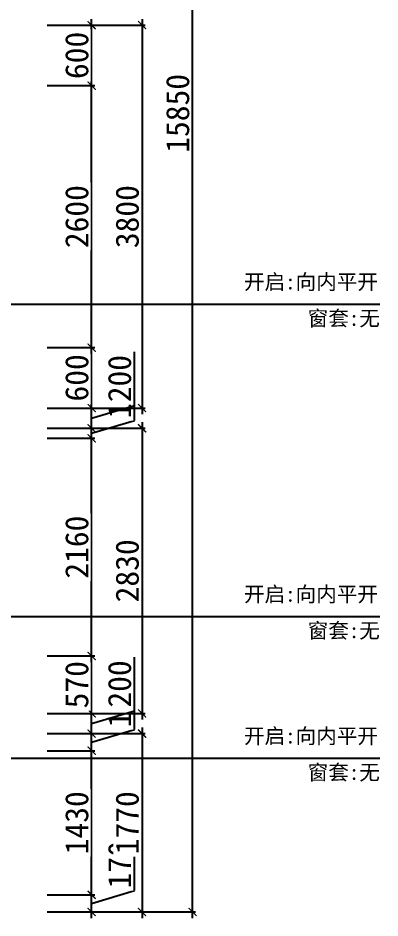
# Model space of a CAD drawing. Header units: millimetres. Extents: x -41640 to 3079702, y -5257903 to 68462.
# Drawn here: x -15811 to -12223, y 35547 to 44478 of the extents above; entities that cross this region are included whole.
import ezdxf

# ---------------------------------------------------------------- set-up
doc = ezdxf.new("R2010")
doc.units = ezdxf.units.MM
doc.header["$LTSCALE"] = 10
doc.layers.get('0').update_dxf_attribs({"color": 255})
doc.layers.get('Defpoints').update_dxf_attribs({"color": 255})
doc.layers.add('1平面布置图—窗标注（开启+窗套）', color=7, linetype='Continuous', lineweight=5)
doc.layers.add('WALL', color=255, linetype='Continuous')
doc.styles.get("Standard").update_dxf_attribs({"font": ''})
doc.styles.add('宋体', font='', dxfattribs={"height": 2.5})
doc.styles.add('邓林', font='simhei.ttf')
doc.styles.get('Standard').set_extended_font_data('SimSun')
doc.styles.get('宋体').set_extended_font_data('SimSun')
doc.dimstyles.get("Standard").update_dxf_attribs({"dimtxt": 0.18, "dimasz": 0.18, "dimexe": 0.18, "dimexo": 0.0625, "dimgap": 0.09, "dimtad": 0, "dimtih": 1, "dimtoh": 1, "dimdec": 4, "dimzin": 0, "dimdsep": 46, "dimtxsty": 'Standard', "dimcen": 0.09, "dimadec": 0, "dimazin": 0, "dimtfac": 1, "dimtdec": 4, "dimtofl": 0, "dimtmove": 0, "dimatfit": 3, "dimfxl": 1, "dimtolj": 1, "dimtzin": 0, "dimarcsym": 0})

# ---------------------------------------------------------------- blocks, each defined once
blk = doc.blocks.new('_ArchTick')
at = {"color": 0, "linetype": 'ByBlock', "const_width": 0.15}
blk.add_lwpolyline([(-0.5, -0.5), (0.5, 0.5)], dxfattribs=at)
blk = doc.blocks.new('*D523')
at = {"color": 8, "lineweight": -2}
for p, q in [((-14657.2, 35819.2), (-14657.2, 36330.2)), ((-15081.1, 35547), (-15081.1, 35837)), ((-15081.1, 35692), (-14657.2, 35819.2)), ((-15521.1, 35777), (-15051.1, 35777)), ((-15521.1, 35607), (-15051.1, 35607))]:
    blk.add_line(p, q, dxfattribs=at)
at = {"layer": 'Defpoints', "color": 0, "lineweight": 30}
for p in [(-15581.1, 35777, 0), (-15081.1, 35777), (-15581.1, 35607, 0)]:
    blk.add_point(p, dxfattribs=at)
at = {"color": 8, "lineweight": -2, "xscale": 80, "yscale": 80, "zscale": 80}
for p, rotation in [((-15081.1, 35777), 90), ((-15081.1, 35607), 270)]:
    blk.add_blockref('_ArchTick', p, dxfattribs=dict(at, rotation=rotation))
at = {"color": 45, "insert": (-14803.5, 36074.7), "char_height": 230, "attachment_point": 5, "rotation": 90, "style": '邓林', "bg_fill": 3, "box_fill_scale": 1.1, "bg_fill_color": 256, "bg_fill_true_color": 13158600, "bg_fill_transparency": 14621168}
blk.add_mtext('170', dxfattribs=at)
blk = doc.blocks.new('_Dot')
at = {"color": 0, "linetype": 'ByBlock', "lineweight": -2}
blk.add_line((-0.5, 0), (-1, 0), dxfattribs=at)
at = {"color": 0, "linetype": 'ByBlock', "const_width": 0.5}
blk.add_lwpolyline([(-0.25, 0, 1), (0.25, 0, 1)], format="xyb", close=True, dxfattribs=at)
blk = doc.blocks.new('DOT')
at = {"color": 0, "linetype": 'ByBlock'}
blk.add_line((-0.35, 0), (-1, 0), dxfattribs=at)
at = {"color": 0, "linetype": 'ByBlock', "const_width": 0.35}
blk.add_lwpolyline([(-0.175, 0, 1), (0.175, 0, 1)], format="xyb", close=True, dxfattribs=at)
blk = doc.blocks.new('*D524')
at = {"color": 8, "lineweight": -2}
for p, q in [((-15081.1, 35717), (-15081.1, 37267)), ((-15521.1, 37207), (-15051.1, 37207)), ((-15521.1, 35777), (-15051.1, 35777))]:
    blk.add_line(p, q, dxfattribs=at)
at = {"layer": 'Defpoints', "color": 0, "lineweight": 30}
for p in [(-15581.1, 37207, 0), (-15081.1, 37207), (-15581.1, 35777, 0)]:
    blk.add_point(p, dxfattribs=at)
at = {"color": 8, "lineweight": -2, "xscale": 80, "yscale": 80, "zscale": 80}
for p, rotation in [((-15081.1, 37207), 90), ((-15081.1, 35777), 270)]:
    blk.add_blockref('_ArchTick', p, dxfattribs=dict(at, rotation=rotation))
at = {"color": 45, "insert": (-15227.4, 36492), "char_height": 230, "attachment_point": 5, "rotation": 90, "style": '邓林', "bg_fill": 3, "box_fill_scale": 1.1, "bg_fill_color": 256, "bg_fill_true_color": 13158600, "bg_fill_transparency": 5540068}
blk.add_mtext('1430', dxfattribs=at)
blk = doc.blocks.new('*D525')
at = {"color": 8, "lineweight": -2}
for p, q in [((-14657.2, 37419.2), (-14657.2, 37930.2)), ((-15081.1, 37147), (-15081.1, 37437)), ((-15521.1, 37377), (-15051.1, 37377)), ((-15081.1, 37292), (-14657.2, 37419.2)), ((-15521.1, 37207), (-15051.1, 37207))]:
    blk.add_line(p, q, dxfattribs=at)
at = {"layer": 'Defpoints', "color": 0, "lineweight": 30}
for p in [(-15581.1, 37377, 0), (-15081.1, 37377), (-15581.1, 37207, 0)]:
    blk.add_point(p, dxfattribs=at)
at = {"color": 8, "lineweight": -2, "xscale": 80, "yscale": 80, "zscale": 80}
for p, rotation in [((-15081.1, 37377), 90), ((-15081.1, 37207), 270)]:
    blk.add_blockref('_ArchTick', p, dxfattribs=dict(at, rotation=rotation))
at = {"color": 45, "insert": (-14803.5, 37674.7), "char_height": 230, "attachment_point": 5, "rotation": 90, "style": '邓林', "bg_fill": 3, "box_fill_scale": 1.1, "bg_fill_color": 256, "bg_fill_true_color": 13158600, "bg_fill_transparency": 14615936}
blk.add_mtext('170', dxfattribs=at)
blk = doc.blocks.new('*D526')
at = {"color": 8, "lineweight": -2}
for p, q in [((-14657.2, 37604.2), (-14657.2, 38134.5)), ((-15081.1, 37317), (-15081.1, 37637)), ((-15081.1, 37477), (-14657.2, 37604.2)), ((-15521.1, 37577), (-15051.1, 37577)), ((-15521.1, 37377), (-15051.1, 37377))]:
    blk.add_line(p, q, dxfattribs=at)
at = {"layer": 'Defpoints', "color": 0, "lineweight": 30}
for p in [(-15581.1, 37577, 0), (-15081.1, 37577), (-15581.1, 37377, 0)]:
    blk.add_point(p, dxfattribs=at)
at = {"color": 8, "lineweight": -2, "xscale": 80, "yscale": 80, "zscale": 80}
for p, rotation in [((-15081.1, 37577), 90), ((-15081.1, 37377), 270)]:
    blk.add_blockref('_ArchTick', p, dxfattribs=dict(at, rotation=rotation))
at = {"color": 45, "insert": (-14803.5, 37869.4), "char_height": 230, "attachment_point": 5, "rotation": 90, "style": '邓林', "bg_fill": 3, "box_fill_scale": 1.1, "bg_fill_color": 256, "bg_fill_true_color": 13158600, "bg_fill_transparency": 5540068}
blk.add_mtext('200', dxfattribs=at)
blk = doc.blocks.new('*D527')
at = {"color": 8, "lineweight": -2}
for p, q in [((-15521.1, 38147), (-15051.1, 38147)), ((-15081.1, 37517), (-15081.1, 38207)), ((-15521.1, 37577), (-15051.1, 37577))]:
    blk.add_line(p, q, dxfattribs=at)
at = {"layer": 'Defpoints', "color": 0, "lineweight": 30}
for p in [(-15581.1, 38147, 0), (-15581.1, 37577, 0)]:
    blk.add_point(p, dxfattribs=at)
at = {"color": 8, "lineweight": -2, "xscale": 80, "yscale": 80, "zscale": 80}
for p, rotation in [((-15081.1, 38147), 90), ((-15081.1, 37577), 270)]:
    blk.add_blockref('_ArchTick', p, dxfattribs=dict(at, rotation=rotation))
at = {"color": 45, "insert": (-15227.4, 37862), "char_height": 230, "attachment_point": 5, "rotation": 90, "style": '邓林', "bg_fill": 3, "box_fill_scale": 1.1, "bg_fill_color": 256, "bg_fill_true_color": 13158600, "bg_fill_transparency": 5540068}
blk.add_mtext('570', dxfattribs=at)
at = {"layer": 'Defpoints', "color": 0, "lineweight": 30}
blk.add_point((-15081.1, 38147), dxfattribs=at)
blk = doc.blocks.new('*D528')
at = {"color": 8, "lineweight": -2}
for p, q in [((-15521.1, 40307), (-15051.1, 40307)), ((-15081.1, 38087), (-15081.1, 40367)), ((-15521.1, 38147), (-15051.1, 38147))]:
    blk.add_line(p, q, dxfattribs=at)
at = {"layer": 'Defpoints', "color": 0, "lineweight": 30}
for p in [(-15581.1, 40307, 0), (-15081.1, 40307), (-15581.1, 38147, 0)]:
    blk.add_point(p, dxfattribs=at)
at = {"color": 8, "lineweight": -2, "xscale": 80, "yscale": 80, "zscale": 80}
for p, rotation in [((-15081.1, 40307), 90), ((-15081.1, 38147), 270)]:
    blk.add_blockref('_ArchTick', p, dxfattribs=dict(at, rotation=rotation))
at = {"color": 45, "insert": (-15227.4, 39227), "char_height": 230, "attachment_point": 5, "rotation": 90, "style": '邓林', "bg_fill": 3, "box_fill_scale": 1.1, "bg_fill_color": 256, "bg_fill_true_color": 13158600, "bg_fill_transparency": 5540068}
blk.add_mtext('2160', dxfattribs=at)
blk = doc.blocks.new('*D529')
at = {"color": 8, "lineweight": -2}
for p, q in [((-14657.2, 40484.2), (-14657.2, 40995.2)), ((-15081.1, 40357), (-14657.2, 40484.2)), ((-15081.1, 40247), (-15081.1, 40467)), ((-15521.1, 40407), (-15051.1, 40407)), ((-15521.1, 40307), (-15051.1, 40307))]:
    blk.add_line(p, q, dxfattribs=at)
at = {"layer": 'Defpoints', "color": 0, "lineweight": 30}
for p in [(-15581.1, 40407, 0), (-15081.1, 40407), (-15581.1, 40307, 0)]:
    blk.add_point(p, dxfattribs=at)
at = {"color": 8, "lineweight": -2, "xscale": 80, "yscale": 80, "zscale": 80}
for p, rotation in [((-15081.1, 40407), 90), ((-15081.1, 40307), 270)]:
    blk.add_blockref('_ArchTick', p, dxfattribs=dict(at, rotation=rotation))
at = {"color": 45, "insert": (-14803.5, 40739.7), "char_height": 230, "attachment_point": 5, "rotation": 90, "style": '邓林', "bg_fill": 3, "box_fill_scale": 1.1, "bg_fill_color": 256, "bg_fill_true_color": 13158600, "bg_fill_transparency": 14615936}
blk.add_mtext('100', dxfattribs=at)
blk = doc.blocks.new('*D530')
at = {"color": 8, "lineweight": -2}
for p, q in [((-14657.2, 40634.2), (-14657.2, 41164.5)), ((-15081.1, 40347), (-15081.1, 40667)), ((-15521.1, 40607), (-15051.1, 40607)), ((-15081.1, 40507), (-14657.2, 40634.2)), ((-15521.1, 40407), (-15051.1, 40407))]:
    blk.add_line(p, q, dxfattribs=at)
at = {"layer": 'Defpoints', "color": 0, "lineweight": 30}
for p in [(-15581.1, 40607, 0), (-15081.1, 40607), (-15581.1, 40407, 0)]:
    blk.add_point(p, dxfattribs=at)
at = {"color": 8, "lineweight": -2, "xscale": 80, "yscale": 80, "zscale": 80}
for p, rotation in [((-15081.1, 40607), 90), ((-15081.1, 40407), 270)]:
    blk.add_blockref('_ArchTick', p, dxfattribs=dict(at, rotation=rotation))
at = {"color": 45, "insert": (-14803.5, 40899.4), "char_height": 230, "attachment_point": 5, "rotation": 90, "style": '邓林', "bg_fill": 3, "box_fill_scale": 1.1, "bg_fill_color": 256, "bg_fill_true_color": 13158600, "bg_fill_transparency": 5540068}
blk.add_mtext('200', dxfattribs=at)
blk = doc.blocks.new('*D531')
at = {"color": 8, "lineweight": -2}
for p, q in [((-15081.1, 40547), (-15081.1, 41267)), ((-15521.1, 41207), (-15051.1, 41207)), ((-15521.1, 40607), (-15051.1, 40607))]:
    blk.add_line(p, q, dxfattribs=at)
at = {"layer": 'Defpoints', "color": 0, "lineweight": 30}
for p in [(-15581.1, 41207, 0), (-15581.1, 40607, 0)]:
    blk.add_point(p, dxfattribs=at)
at = {"color": 8, "lineweight": -2, "xscale": 80, "yscale": 80, "zscale": 80}
for p, rotation in [((-15081.1, 41207), 90), ((-15081.1, 40607), 270)]:
    blk.add_blockref('_ArchTick', p, dxfattribs=dict(at, rotation=rotation))
at = {"color": 45, "insert": (-15227.4, 40907), "char_height": 230, "attachment_point": 5, "rotation": 90, "style": '邓林', "bg_fill": 3, "box_fill_scale": 1.1, "bg_fill_color": 256, "bg_fill_true_color": 13158600, "bg_fill_transparency": 5540068}
blk.add_mtext('600', dxfattribs=at)
at = {"layer": 'Defpoints', "color": 0, "lineweight": 30}
blk.add_point((-15081.1, 41207), dxfattribs=at)
blk = doc.blocks.new('*D532')
at = {"color": 8, "lineweight": -2}
for p, q in [((-15081.1, 41147), (-15081.1, 43867)), ((-15521.1, 43807), (-15051.1, 43807)), ((-15521.1, 41207), (-15051.1, 41207))]:
    blk.add_line(p, q, dxfattribs=at)
at = {"layer": 'Defpoints', "color": 0, "lineweight": 30}
for p in [(-15581.1, 43807, 0), (-15081.1, 43807), (-15581.1, 41207, 0)]:
    blk.add_point(p, dxfattribs=at)
at = {"color": 8, "lineweight": -2, "xscale": 80, "yscale": 80, "zscale": 80}
for p, rotation in [((-15081.1, 43807), 90), ((-15081.1, 41207), 270)]:
    blk.add_blockref('_ArchTick', p, dxfattribs=dict(at, rotation=rotation))
at = {"color": 45, "insert": (-15227.4, 42507), "char_height": 230, "attachment_point": 5, "rotation": 90, "style": '邓林', "bg_fill": 3, "box_fill_scale": 1.1, "bg_fill_color": 256, "bg_fill_true_color": 13158600, "bg_fill_transparency": 12750096}
blk.add_mtext('2600', dxfattribs=at)
blk = doc.blocks.new('*D533')
at = {"color": 8, "lineweight": -2}
for p, q in [((-15521.1, 44407), (-15051.1, 44407)), ((-15081.1, 43747), (-15081.1, 44467)), ((-15521.1, 43807), (-15051.1, 43807))]:
    blk.add_line(p, q, dxfattribs=at)
at = {"layer": 'Defpoints', "color": 0, "lineweight": 30}
for p in [(-15581.1, 44407, 0), (-15581.1, 43807, 0)]:
    blk.add_point(p, dxfattribs=at)
at = {"color": 8, "lineweight": -2, "xscale": 80, "yscale": 80, "zscale": 80}
for p, rotation in [((-15081.1, 44407), 90), ((-15081.1, 43807), 270)]:
    blk.add_blockref('_ArchTick', p, dxfattribs=dict(at, rotation=rotation))
at = {"color": 45, "insert": (-15227.4, 44107), "char_height": 230, "attachment_point": 5, "rotation": 90, "style": '邓林', "bg_fill": 3, "box_fill_scale": 1.1, "bg_fill_color": 256, "bg_fill_true_color": 13158600, "bg_fill_transparency": 14653968}
blk.add_mtext('600', dxfattribs=at)
at = {"layer": 'Defpoints', "color": 0, "lineweight": 30}
blk.add_point((-15081.1, 44407), dxfattribs=at)
blk = doc.blocks.new('*D536')
at = {"color": 8, "lineweight": -2}
for p, q in [((-15521.1, 51457), (-14051.1, 51457)), ((-14081.1, 35547), (-14081.1, 51517)), ((-15521.1, 35607), (-14051.1, 35607))]:
    blk.add_line(p, q, dxfattribs=at)
at = {"layer": 'Defpoints', "color": 0, "lineweight": 30}
for p in [(-15581.1, 51457, 0), (-14081.1, 51457), (-15581.1, 35607, 0)]:
    blk.add_point(p, dxfattribs=at)
at = {"color": 8, "lineweight": -2, "xscale": 80, "yscale": 80, "zscale": 80}
for p, rotation in [((-14081.1, 51457), 90), ((-14081.1, 35607), 270)]:
    blk.add_blockref('_ArchTick', p, dxfattribs=dict(at, rotation=rotation))
at = {"color": 45, "insert": (-14227.4, 43532), "char_height": 230, "attachment_point": 5, "rotation": 90, "style": '邓林', "bg_fill": 3, "box_fill_scale": 1.1, "bg_fill_color": 256, "bg_fill_true_color": 13158600, "bg_fill_transparency": 14655788}
blk.add_mtext('15850', dxfattribs=at)
blk = doc.blocks.new('*D538')
at = {"color": 8, "lineweight": -2}
for p, q in [((-15521.1, 44407), (-14551.1, 44407)), ((-14581.1, 44467), (-14581.1, 40547)), ((-15521.1, 40607), (-14551.1, 40607))]:
    blk.add_line(p, q, dxfattribs=at)
at = {"layer": 'Defpoints', "color": 0, "lineweight": 30}
for p in [(-15581.1, 44407, 0), (-15581.1, 40607, 0), (-14581.1, 40607)]:
    blk.add_point(p, dxfattribs=at)
at = {"color": 8, "lineweight": -2, "xscale": 80, "yscale": 80, "zscale": 80}
for p, rotation in [((-14581.1, 44407), 90), ((-14581.1, 40607), 270)]:
    blk.add_blockref('_ArchTick', p, dxfattribs=dict(at, rotation=rotation))
at = {"color": 45, "insert": (-14727.4, 42507), "char_height": 230, "attachment_point": 5, "rotation": 90, "style": '邓林', "bg_fill": 3, "box_fill_scale": 1.1, "bg_fill_color": 256, "bg_fill_true_color": 13158600, "bg_fill_transparency": 0}
blk.add_mtext('3800', dxfattribs=at)
blk = doc.blocks.new('*D539')
at = {"color": 8, "lineweight": -2}
for p, q in [((-14581.1, 40467), (-14581.1, 37517)), ((-15521.1, 40407), (-14551.1, 40407)), ((-15521.1, 37577), (-14551.1, 37577))]:
    blk.add_line(p, q, dxfattribs=at)
at = {"layer": 'Defpoints', "color": 0, "lineweight": 30}
for p in [(-15581.1, 40407, 0), (-15581.1, 37577, 0), (-14581.1, 37577)]:
    blk.add_point(p, dxfattribs=at)
at = {"color": 8, "lineweight": -2, "xscale": 80, "yscale": 80, "zscale": 80}
for p, rotation in [((-14581.1, 40407), 90), ((-14581.1, 37577), 270)]:
    blk.add_blockref('_ArchTick', p, dxfattribs=dict(at, rotation=rotation))
at = {"color": 45, "insert": (-14727.4, 38992), "char_height": 230, "attachment_point": 5, "rotation": 90, "style": '邓林', "bg_fill": 3, "box_fill_scale": 1.1, "bg_fill_color": 256, "bg_fill_true_color": 13158600, "bg_fill_transparency": 5540584}
blk.add_mtext('2830', dxfattribs=at)
blk = doc.blocks.new('*D540')
at = {"color": 8, "lineweight": -2}
for p, q in [((-14581.1, 37437), (-14581.1, 35547)), ((-15521.1, 37377), (-14551.1, 37377)), ((-15521.1, 35607), (-14551.1, 35607))]:
    blk.add_line(p, q, dxfattribs=at)
at = {"layer": 'Defpoints', "color": 0, "lineweight": 30}
for p in [(-15581.1, 37377, 0), (-15581.1, 35607, 0), (-14581.1, 35607)]:
    blk.add_point(p, dxfattribs=at)
at = {"color": 8, "lineweight": -2, "xscale": 80, "yscale": 80, "zscale": 80}
for p, rotation in [((-14581.1, 37377), 90), ((-14581.1, 35607), 270)]:
    blk.add_blockref('_ArchTick', p, dxfattribs=dict(at, rotation=rotation))
at = {"color": 45, "insert": (-14727.4, 36492), "char_height": 230, "attachment_point": 5, "rotation": 90, "style": '邓林', "bg_fill": 3, "box_fill_scale": 1.1, "bg_fill_color": 256, "bg_fill_true_color": 13158600, "bg_fill_transparency": 14671936}
blk.add_mtext('1770', dxfattribs=at)

msp = doc.modelspace()

# ---------------------------------------------------------------- texts
at = {"layer": '1平面布置图—窗标注（开启+窗套）', "color": 45, "char_height": 150, "width": 10068.411, "attachment_point": 3, "style": '宋体'}
for s, insert in [('\\pt480;开启:向内平开', (-12241.8, 41934.7)), ('\\pt640.01;窗套:无', (-12223.9, 41573.5)), ('\\pt480;开启:向内平开', (-12241.8, 38835.4)), ('\\pt640.01;窗套:无', (-12223.9, 38474.3)), ('\\pt480;开启:向内平开', (-12241.8, 37428.7)), ('\\pt640.01;窗套:无', (-12223.9, 37067.5))]:
    msp.add_mtext(s, dxfattribs=dict(at, insert=insert))

# ---------------------------------------------------------------- dimensions: what is measured, and where the dimension line sits
at = {"color": 45}
dim = msp.add_linear_dim(base=(-15081.1, 35777, 0), p1=(-15581.1, 35607), p2=(-15581.1, 35777), angle=90, dimstyle='Standard', override={"dimtxt": 230, "dimasz": 80, "dimexe": 30, "dimexo": 60, "dimgap": 30, "dimtad": 1, "dimtih": 0, "dimtoh": 0, "dimdec": 0, "dimzin": 8, "dimdsep": 44, "dimtxsty": '邓林', "dimblk": 'ArchTick', "dimcen": 2.5, "dimdle": 60, "dimclrd": 8, "dimclre": 8, "dimclrt": 45, "dimtdec": 0, "dimtofl": 1, "dimtmove": 1, "dimldrblk": 'Dot', "dimfxl": 5, "dimtfill": 1, "dimtolj": 0, "dimtzin": 8}, dxfattribs=at)
dim.commit()
dim.dimension.update_dxf_attribs({"geometry": '*D523', "text_midpoint": (-14803.5, 35849.2, 0)})

# ---------------------------------------------------------------- next in the draw order: dimensions: what is measured, and where the dimension line sits
dim = msp.add_linear_dim(base=(-15081.1, 37207, 0), p1=(-15581.1, 35777), p2=(-15581.1, 37207), angle=90, dimstyle='Standard', override={"dimtxt": 230, "dimasz": 80, "dimexe": 30, "dimexo": 60, "dimgap": 30, "dimtad": 1, "dimtih": 0, "dimtoh": 0, "dimdec": 0, "dimzin": 8, "dimdsep": 44, "dimtxsty": '邓林', "dimblk": 'ArchTick', "dimcen": 2.5, "dimdle": 60, "dimclrd": 8, "dimclre": 8, "dimclrt": 45, "dimtdec": 0, "dimtofl": 1, "dimtmove": 1, "dimldrblk": 'Dot', "dimfxl": 5, "dimtfill": 1, "dimtolj": 0, "dimtzin": 8}, dxfattribs=at)
dim.commit()
dim.dimension.update_dxf_attribs({"geometry": '*D524', "text_midpoint": (-15227.4, 36492, 0)})

# ---------------------------------------------------------------- next in the draw order: dimensions: what is measured, and where the dimension line sits
dim = msp.add_linear_dim(base=(-15081.1, 37377, 0), p1=(-15581.1, 37207), p2=(-15581.1, 37377), angle=90, dimstyle='Standard', override={"dimtxt": 230, "dimasz": 80, "dimexe": 30, "dimexo": 60, "dimgap": 30, "dimtad": 1, "dimtih": 0, "dimtoh": 0, "dimdec": 0, "dimzin": 8, "dimdsep": 44, "dimtxsty": '邓林', "dimblk": 'ArchTick', "dimcen": 2.5, "dimdle": 60, "dimclrd": 8, "dimclre": 8, "dimclrt": 45, "dimtdec": 0, "dimtofl": 1, "dimtmove": 1, "dimldrblk": 'Dot', "dimfxl": 5, "dimtfill": 1, "dimtolj": 0, "dimtzin": 8}, dxfattribs=at)
dim.commit()
dim.dimension.update_dxf_attribs({"geometry": '*D525', "text_midpoint": (-14803.5, 37449.2, 0)})

# ---------------------------------------------------------------- next in the draw order: dimensions: what is measured, and where the dimension line sits
dim = msp.add_linear_dim(base=(-15081.1, 37577, 0), p1=(-15581.1, 37377), p2=(-15581.1, 37577), angle=90, dimstyle='Standard', override={"dimtxt": 230, "dimasz": 80, "dimexe": 30, "dimexo": 60, "dimgap": 30, "dimtad": 1, "dimtih": 0, "dimtoh": 0, "dimdec": 0, "dimzin": 8, "dimdsep": 44, "dimtxsty": '邓林', "dimblk": 'ArchTick', "dimcen": 2.5, "dimdle": 60, "dimclrd": 8, "dimclre": 8, "dimclrt": 45, "dimtdec": 0, "dimtofl": 1, "dimtmove": 1, "dimldrblk": 'Dot', "dimfxl": 5, "dimtfill": 1, "dimtolj": 0, "dimtzin": 8}, dxfattribs=at)
dim.commit()
dim.dimension.update_dxf_attribs({"geometry": '*D526', "text_midpoint": (-14803.5, 37634.2, 0)})

# ---------------------------------------------------------------- next in the draw order: dimensions: what is measured, and where the dimension line sits
dim = msp.add_linear_dim(base=(-15081.1, 38147, 0), p1=(-15581.1, 37577), p2=(-15581.1, 38147), angle=90, dimstyle='Standard', override={"dimtxt": 230, "dimasz": 80, "dimexe": 30, "dimexo": 60, "dimgap": 30, "dimtad": 1, "dimtih": 0, "dimtoh": 0, "dimdec": 0, "dimzin": 8, "dimdsep": 44, "dimtxsty": '邓林', "dimblk": 'ArchTick', "dimcen": 2.5, "dimdle": 60, "dimclrd": 8, "dimclre": 8, "dimclrt": 45, "dimtdec": 0, "dimtofl": 1, "dimtmove": 1, "dimldrblk": 'Dot', "dimfxl": 5, "dimtfill": 1, "dimtolj": 0, "dimtzin": 8}, dxfattribs=at)
dim.commit()
dim.dimension.update_dxf_attribs({"geometry": '*D527', "text_midpoint": (-15227.4, 37862, 0)})

# ---------------------------------------------------------------- next in the draw order: dimensions: what is measured, and where the dimension line sits
dim = msp.add_linear_dim(base=(-15081.1, 40307, 0), p1=(-15581.1, 38147), p2=(-15581.1, 40307), angle=90, dimstyle='Standard', override={"dimtxt": 230, "dimasz": 80, "dimexe": 30, "dimexo": 60, "dimgap": 30, "dimtad": 1, "dimtih": 0, "dimtoh": 0, "dimdec": 0, "dimzin": 8, "dimdsep": 44, "dimtxsty": '邓林', "dimblk": 'ArchTick', "dimcen": 2.5, "dimdle": 60, "dimclrd": 8, "dimclre": 8, "dimclrt": 45, "dimtdec": 0, "dimtofl": 1, "dimtmove": 1, "dimldrblk": 'Dot', "dimfxl": 5, "dimtfill": 1, "dimtolj": 0, "dimtzin": 8}, dxfattribs=at)
dim.commit()
dim.dimension.update_dxf_attribs({"geometry": '*D528', "text_midpoint": (-15227.4, 39227, 0)})

# ---------------------------------------------------------------- next in the draw order: dimensions: what is measured, and where the dimension line sits
dim = msp.add_linear_dim(base=(-15081.1, 40407, 0), p1=(-15581.1, 40307), p2=(-15581.1, 40407), angle=90, dimstyle='Standard', override={"dimtxt": 230, "dimasz": 80, "dimexe": 30, "dimexo": 60, "dimgap": 30, "dimtad": 1, "dimtih": 0, "dimtoh": 0, "dimdec": 0, "dimzin": 8, "dimdsep": 44, "dimtxsty": '邓林', "dimblk": 'ArchTick', "dimcen": 2.5, "dimdle": 60, "dimclrd": 8, "dimclre": 8, "dimclrt": 45, "dimtdec": 0, "dimtofl": 1, "dimtmove": 1, "dimldrblk": 'Dot', "dimfxl": 5, "dimtfill": 1, "dimtolj": 0, "dimtzin": 8}, dxfattribs=at)
dim.commit()
dim.dimension.update_dxf_attribs({"geometry": '*D529', "text_midpoint": (-14803.5, 40514.2, 0)})

# ---------------------------------------------------------------- next in the draw order: dimensions: what is measured, and where the dimension line sits
dim = msp.add_linear_dim(base=(-15081.1, 40607, 0), p1=(-15581.1, 40407), p2=(-15581.1, 40607), angle=90, dimstyle='Standard', override={"dimtxt": 230, "dimasz": 80, "dimexe": 30, "dimexo": 60, "dimgap": 30, "dimtad": 1, "dimtih": 0, "dimtoh": 0, "dimdec": 0, "dimzin": 8, "dimdsep": 44, "dimtxsty": '邓林', "dimblk": 'ArchTick', "dimcen": 2.5, "dimdle": 60, "dimclrd": 8, "dimclre": 8, "dimclrt": 45, "dimtdec": 0, "dimtofl": 1, "dimtmove": 1, "dimldrblk": 'Dot', "dimfxl": 5, "dimtfill": 1, "dimtolj": 0, "dimtzin": 8}, dxfattribs=at)
dim.commit()
dim.dimension.update_dxf_attribs({"geometry": '*D530', "text_midpoint": (-14803.5, 40664.2, 0)})

# ---------------------------------------------------------------- next in the draw order: dimensions: what is measured, and where the dimension line sits
dim = msp.add_linear_dim(base=(-15081.1, 41207, 0), p1=(-15581.1, 40607), p2=(-15581.1, 41207), angle=90, dimstyle='Standard', override={"dimtxt": 230, "dimasz": 80, "dimexe": 30, "dimexo": 60, "dimgap": 30, "dimtad": 1, "dimtih": 0, "dimtoh": 0, "dimdec": 0, "dimzin": 8, "dimdsep": 44, "dimtxsty": '邓林', "dimblk": 'ArchTick', "dimcen": 2.5, "dimdle": 60, "dimclrd": 8, "dimclre": 8, "dimclrt": 45, "dimtdec": 0, "dimtofl": 1, "dimtmove": 1, "dimldrblk": 'Dot', "dimfxl": 5, "dimtfill": 1, "dimtolj": 0, "dimtzin": 8}, dxfattribs=at)
dim.commit()
dim.dimension.update_dxf_attribs({"geometry": '*D531', "text_midpoint": (-15227.4, 40907, 0)})

# ---------------------------------------------------------------- next in the draw order: dimensions: what is measured, and where the dimension line sits
dim = msp.add_linear_dim(base=(-15081.1, 43807, 0), p1=(-15581.1, 41207), p2=(-15581.1, 43807), angle=90, dimstyle='Standard', override={"dimtxt": 230, "dimasz": 80, "dimexe": 30, "dimexo": 60, "dimgap": 30, "dimtad": 1, "dimtih": 0, "dimtoh": 0, "dimdec": 0, "dimzin": 8, "dimdsep": 44, "dimtxsty": '邓林', "dimblk": 'ArchTick', "dimcen": 2.5, "dimdle": 60, "dimclrd": 8, "dimclre": 8, "dimclrt": 45, "dimtdec": 0, "dimtofl": 1, "dimtmove": 1, "dimldrblk": 'Dot', "dimfxl": 5, "dimtfill": 1, "dimtolj": 0, "dimtzin": 8}, dxfattribs=at)
dim.commit()
dim.dimension.update_dxf_attribs({"geometry": '*D532', "text_midpoint": (-15227.4, 42507, 0)})

# ---------------------------------------------------------------- next in the draw order: dimensions: what is measured, and where the dimension line sits
dim = msp.add_linear_dim(base=(-15081.1, 44407, 0), p1=(-15581.1, 43807), p2=(-15581.1, 44407), angle=90, dimstyle='Standard', override={"dimtxt": 230, "dimasz": 80, "dimexe": 30, "dimexo": 60, "dimgap": 30, "dimtad": 1, "dimtih": 0, "dimtoh": 0, "dimdec": 0, "dimzin": 8, "dimdsep": 44, "dimtxsty": '邓林', "dimblk": 'ArchTick', "dimcen": 2.5, "dimdle": 60, "dimclrd": 8, "dimclre": 8, "dimclrt": 45, "dimtdec": 0, "dimtofl": 1, "dimtmove": 1, "dimldrblk": 'Dot', "dimfxl": 5, "dimtfill": 1, "dimtolj": 0, "dimtzin": 8}, dxfattribs=at)
dim.commit()
dim.dimension.update_dxf_attribs({"geometry": '*D533', "text_midpoint": (-15227.4, 44107, 0)})

# ---------------------------------------------------------------- next in the draw order: dimensions: what is measured, and where the dimension line sits
dim = msp.add_linear_dim(base=(-14081.1, 51457, 0), p1=(-15581.1, 35607), p2=(-15581.1, 51457), angle=90, dimstyle='Standard', override={"dimtxt": 230, "dimasz": 80, "dimexe": 30, "dimexo": 60, "dimgap": 30, "dimtad": 1, "dimtih": 0, "dimtoh": 0, "dimdec": 0, "dimzin": 8, "dimdsep": 44, "dimtxsty": '邓林', "dimblk": 'ArchTick', "dimcen": 2.5, "dimdle": 60, "dimclrd": 8, "dimclre": 8, "dimclrt": 45, "dimtdec": 0, "dimtofl": 1, "dimtmove": 1, "dimldrblk": 'Dot', "dimfxl": 5, "dimtfill": 1, "dimtolj": 0, "dimtzin": 8}, dxfattribs=at)
dim.commit()
dim.dimension.update_dxf_attribs({"geometry": '*D536', "text_midpoint": (-14227.4, 43532, 0)})

# ---------------------------------------------------------------- next in the draw order: dimensions: what is measured, and where the dimension line sits
for base, p1, p2, picture, middle in [((-14581.1, 40607, 0), (-15581.1, 44407), (-15581.1, 40607), '*D538', (-14727.4, 42507, 0)), ((-14581.1, 37577, 0), (-15581.1, 40407), (-15581.1, 37577), '*D539', (-14727.4, 38992, 0)), ((-14581.1, 35607, 0), (-15581.1, 37377), (-15581.1, 35607), '*D540', (-14727.4, 36492, 0))]:
    dim = msp.add_linear_dim(base=base, p1=p1, p2=p2, angle=90, dimstyle='Standard', override={"dimtxt": 230, "dimasz": 80, "dimexe": 30, "dimexo": 60, "dimgap": 30, "dimtad": 1, "dimtih": 0, "dimtoh": 0, "dimdec": 0, "dimzin": 8, "dimdsep": 44, "dimtxsty": '邓林', "dimblk": 'ArchTick', "dimcen": 2.5, "dimdle": 60, "dimclrd": 8, "dimclre": 8, "dimclrt": 45, "dimtdec": 0, "dimtofl": 1, "dimtmove": 1, "dimldrblk": 'Dot', "dimfxl": 5, "dimtfill": 1, "dimtolj": 0, "dimtzin": 8}, dxfattribs=at)
    dim.commit()
    dim.dimension.update_dxf_attribs({"geometry": picture, "text_midpoint": middle})

# ---------------------------------------------------------------- next in the draw order: leaders
at = {"layer": 'WALL', "color": 45, "linetype": 'ByBlock'}
for points in [[(-16175.9, 41638.1), (-12222.6, 41638.1)], [(-16175.9, 38538.9), (-12222.6, 38538.9)], [(-18251.6, 37132.2), (-12222.6, 37132.2)]]:
    msp.add_leader(points, dimstyle='Standard', override={"dimtxt": 120, "dimasz": 58, "dimexe": 40, "dimexo": 40, "dimgap": 40, "dimtih": 0, "dimtoh": 0, "dimdec": 0, "dimzin": 8, "dimdsep": 44, "dimcen": 2.5, "dimdle": 20, "dimclrd": 250, "dimclre": 250, "dimclrt": 45, "dimtdec": 0, "dimtofl": 1, "dimtmove": 1, "dimldrblk": 'Dot', "dimfxl": 1.25, "dimtfill": 1, "dimtolj": 0, "dimtzin": 8}, dxfattribs=at)

doc.saveas('drawing.dxf')
